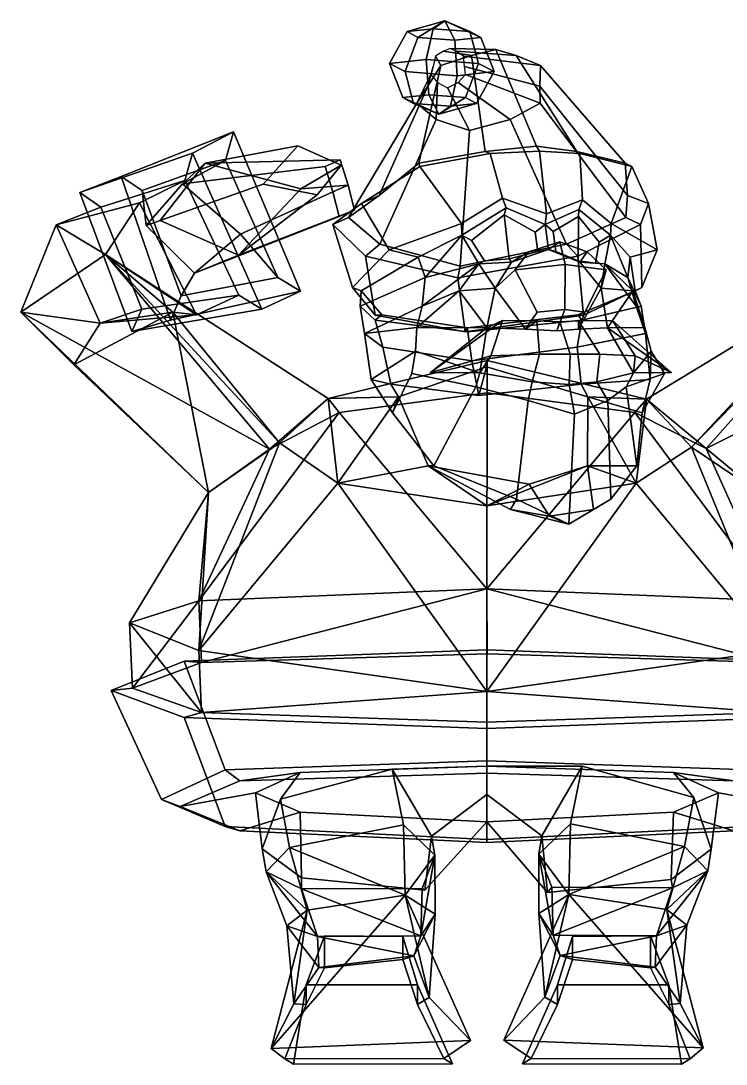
# Model space of a CAD drawing. Extents: x -199 to 273, y -153 to 288.
# Drawn here: x -199.2 to 99, y -153 to 288.1 of the extents above; entities that cross this region are included whole.
import ezdxf

# ---------------------------------------------------------------- set-up
doc = ezdxf.new("R2010")
doc.units = 0

msp = doc.modelspace()

# ---------------------------------------------------------------- linework, layer by layer
for p in [(-25.963408, 139.418396, 118.034439), (75.752831, 139.418396, 84.939636)]:
    msp.add_point(p)
for points in [[(-31.320747, 281.114197, -24.480064), (-19.945902, 288.11853, -34.755634), (-35.951122, 283.562225, -38.711441)], [(-19.945902, 288.11853, -34.755634), (-24.957119, 284.786255, -50.157524), (-35.951122, 283.562225, -38.711441)], [(-15.696351, 279.890198, -21.69471), (-19.945902, 288.11853, -34.755634), (-31.320747, 281.114197, -24.480064)], [(-19.945902, 288.11853, -34.755634), (-9.332672, 283.562225, -47.372124), (-24.957119, 284.786255, -50.157524)], [(-4.702298, 281.114197, -33.140743), (-9.332672, 283.562225, -47.372124), (-19.945902, 288.11853, -34.755634)], [(-15.696351, 279.890198, -21.69471), (-4.702298, 281.114197, -33.140743), (-19.945902, 288.11853, -34.755634)], [(-35.951122, 283.562225, -38.711441), (-24.957119, 284.786255, -50.157524), (-27.794477, 271.845337, -58.878101), (-43.342388, 270.114319, -42.69096)], [(-36.794025, 266.652283, -22.564676), (-31.320747, 281.114197, -24.480064), (-35.951122, 283.562225, -38.711441), (-43.342388, 270.114319, -42.69096)], [(-9.332672, 283.562225, -47.372124), (-5.698225, 270.114319, -54.939011), (-27.794477, 271.845337, -58.878101), (-24.957119, 284.786255, -50.157524)], [(0.850138, 266.652283, -34.812725), (-5.698225, 270.114319, -54.939011), (-9.332672, 283.562225, -47.372124), (-4.702298, 281.114197, -33.140743)], [(-14.69778, 264.921265, -18.625616), (-15.696351, 279.890198, -21.69471), (-31.320747, 281.114197, -24.480064), (-36.794025, 266.652283, -22.564676)], [(-14.69778, 264.921265, -18.625616), (0.850138, 266.652283, -34.812725), (-4.702298, 281.114197, -33.140743), (-15.696351, 279.890198, -21.69471)], [(-30.998922, 227.891998, 79.452774), (-2.859135, 232.87384, 83.304245), (-8.62816, 273.516052, 31.888651), (-21.68276, 269.251221, 31.422081)], [(-20.490242, 275.251221, -27.435873), (-23.898172, 273.167999, -26.806261), (-21.68276, 269.251221, 31.422081), (-8.62816, 273.516052, 31.888651)], [(-17.771894, 276.46698, -28.040659), (-20.490242, 275.251221, -27.435873), (-8.62816, 273.516052, 31.888651), (1.595791, 276.005035, 31.313269)], [(-17.771894, 276.46698, -28.040659), (1.595791, 276.005035, 31.313269), (10.200884, 273.516052, 25.76236), (-15.21811, 275.251221, -29.151234)], [(-15.21811, 275.251221, -29.151234), (10.200884, 273.516052, 25.76236), (20.481562, 269.251221, 17.703333), (-12.092162, 273.167999, -30.647509)], [(18.750036, 235.169708, 83.943459), (1.595791, 276.005035, 31.313269), (-8.62816, 273.516052, 31.888651), (-2.859135, 232.87384, 83.304245)], [(18.750036, 235.169708, 83.943459), (35.845871, 232.87384, 70.711029), (10.200884, 273.516052, 25.76236), (1.595791, 276.005035, 31.313269)], [(56.331802, 227.891968, 51.038498), (20.481562, 269.251221, 17.703333), (10.200884, 273.516052, 25.76236), (35.845871, 232.87384, 70.711029)], [(-47.760929, 214.264526, 57.985783), (-30.998922, 227.891998, 79.452774), (-21.68276, 269.251221, 31.422081), (-27.159079, 260.467041, 23.49448)], [(-37.789902, 255.652405, -44.362896), (-43.342388, 270.114319, -42.69096), (-27.794477, 271.845337, -58.878101), (-26.795897, 256.876404, -55.808979)], [(-36.794025, 266.652283, -22.564676), (-43.342388, 270.114319, -42.69096), (-37.789902, 255.652405, -44.362896), (-33.159527, 253.204346, -30.131517)], [(-11.171453, 255.652405, -53.023575), (-26.795897, 256.876404, -55.808979), (-27.794477, 271.845337, -58.878101), (-5.698225, 270.114319, -54.939011)], [(-23.898172, 273.167999, -26.806261), (-24.922058, 268.877228, -27.460102), (-27.159079, 260.467041, 23.49448), (-21.68276, 269.251221, 31.422081)], [(-12.092162, 273.167999, -30.647509), (20.481562, 269.251221, 17.703333), (20.244524, 260.467041, 8.071057), (-11.64905, 268.877228, -31.77866)], [(0.850138, 266.652283, -34.812725), (-6.541078, 253.204346, -38.792198), (-11.171453, 255.652405, -53.023575), (-5.698225, 270.114319, -54.939011)], [(57.252697, 214.264526, 23.818129), (20.244524, 260.467041, 8.071057), (20.481562, 269.251221, 17.703333), (56.331802, 227.891968, 51.038498)], [(-14.69778, 264.921265, -18.625616), (-36.794025, 266.652283, -22.564676), (-33.159527, 253.204346, -30.131517), (-17.53513, 251.980347, -27.346163)], [(-24.922058, 268.877228, -27.460102), (-25.827837, 265.416138, -27.961535), (-31.861748, 253.381348, 17.192545), (-27.159079, 260.467041, 23.49448)], [(-25.827837, 265.416138, -27.961535), (-23.121941, 262.032806, -29.620153), (-23.632622, 246.454895, 6.859118), (-31.861748, 253.381348, 17.192545)], [(-14.69778, 264.921265, -18.625616), (-17.53513, 251.980347, -27.346163), (-6.541078, 253.204346, -38.792198), (0.850138, 266.652283, -34.812725)], [(-11.211747, 265.416138, -32.717079), (20.338568, 253.381348, 0.208445), (7.604393, 246.454895, -3.304279), (-14.375578, 262.032806, -32.465904)], [(-11.64905, 268.877228, -31.77866), (20.244524, 260.467041, 8.071057), (20.338568, 253.381348, 0.208445), (-11.211747, 265.416138, -32.717079)], [(-60.695896, 205.01297, 39.071678), (-47.760929, 214.264526, 57.985783), (-27.159079, 260.467041, 23.49448), (-31.861748, 253.381348, 17.192545)], [(-23.121941, 262.032806, -29.620153), (-18.903021, 259.75351, -31.517149), (-9.531622, 241.788605, -2.88661), (-23.632622, 246.454895, 6.859118)], [(-14.375578, 262.032806, -32.465904), (7.604393, 246.454895, -3.304279), (-9.531622, 241.788605, -2.88661), (-18.903021, 259.75351, -31.517149)], [(56.581467, 205.01297, 0.913846), (20.338568, 253.381348, 0.208445), (20.244524, 260.467041, 8.071057), (57.252697, 214.264526, 23.818129)], [(-22.546337, 248.648041, -42.747993), (-37.789902, 255.652405, -44.362896), (-26.795897, 256.876404, -55.808979)], [(-22.546337, 248.648041, -42.747993), (-26.795897, 256.876404, -55.808979), (-11.171453, 255.652405, -53.023575)], [(-47.446213, 193.758972, 14.684131), (-60.695896, 205.01297, 39.071678), (-31.861748, 253.381348, 17.192545), (-23.632622, 246.454895, 6.859118)], [(-33.159527, 253.204346, -30.131517), (-37.789902, 255.652405, -44.362896), (-22.546337, 248.648041, -42.747993)], [(-17.53513, 251.980347, -27.346163), (-33.159527, 253.204346, -30.131517), (-22.546337, 248.648041, -42.747993)], [(-6.541078, 253.204346, -38.792198), (-22.546337, 248.648041, -42.747993), (-11.171453, 255.652405, -53.023575)], [(-17.53513, 251.980347, -27.346163), (-22.546337, 248.648041, -42.747993), (-6.541078, 253.204346, -38.792198)], [(31.518009, 193.758972, -11.007984), (7.604393, 246.454895, -3.304279), (20.338568, 253.381348, 0.208445), (56.581467, 205.01297, 0.913846)], [(-13.442734, 184.400635, -15.000404), (-47.446213, 193.758972, 14.684131), (-23.632622, 246.454895, 6.859118), (-9.531622, 241.788605, -2.88661)], [(-13.442734, 184.400635, -15.000404), (-9.531622, 241.788605, -2.88661), (7.604393, 246.454895, -3.304279), (31.518009, 193.758972, -11.007984)], [(-156.832352, 222.367035, 141.73111), (-109.33242, 241.126312, 106.288246), (-126.724213, 232.151001, 80.472885), (-174.358047, 215.519501, 114.473511)], [(-156.832352, 222.367035, 141.73111), (-147.961304, 216.38205, 137.828156), (-112.685654, 229.049591, 111.59864), (-109.33242, 241.126312, 106.288246)], [(-97.337936, 166.227997, 79.872833), (-126.724213, 232.151001, 80.472885), (-109.33242, 241.126312, 106.288246), (-81.050407, 173.86792, 107.686668)], [(-81.050407, 173.86792, 107.686668), (-109.33242, 241.126312, 106.288246), (-112.685654, 229.049591, 111.59864), (-90.550743, 179.64032, 112.036911)], [(-96.751877, 219.034973, 208.991348), (-82.178177, 235.229706, 208.046371), (-121.26741, 227.912659, 151.572632), (-140.392456, 203.693359, 170.733063)], [(-63.787167, 227.092529, 200.440552), (-80.887787, 217.080902, 149.368973), (-121.26741, 227.912659, 151.572632), (-82.178177, 235.229706, 208.046371)], [(-73.895844, 214.5177, 211.111679), (-63.787167, 227.092529, 200.440552), (-82.178177, 235.229706, 208.046371), (-96.751877, 219.034973, 208.991348)], [(20.109034, 232.993958, 88.120308), (18.750036, 235.169708, 83.943459), (-2.859135, 232.87384, 83.304245), (-0.799409, 232.063049, 88.342857)], [(20.109034, 232.993958, 88.120308), (37.145386, 232.063049, 75.996986), (35.845871, 232.87384, 70.711029), (18.750036, 235.169708, 83.943459)], [(-174.358047, 215.519501, 114.473511), (-126.724213, 232.151001, 80.472885), (-129.86084, 220.583588, 85.512657), (-165.367188, 209.4104, 110.529442)], [(-97.337936, 166.227997, 79.872833), (-107.018623, 172.068359, 84.316811), (-129.86084, 220.583588, 85.512657), (-126.724213, 232.151001, 80.472885)], [(-0.799409, 232.063049, 88.342857), (-2.859135, 232.87384, 83.304245), (-30.998922, 227.891998, 79.452774), (-30.592291, 226.606476, 84.832123)], [(4.424815, 213.192566, 96.565323), (-0.799409, 232.063049, 88.342857), (-30.592291, 226.606476, 84.832123), (-12.971241, 202.47403, 92.761864)], [(23.026712, 206.49411, 97.087746), (20.109034, 232.993958, 88.120308), (-0.799409, 232.063049, 88.342857), (4.424815, 213.192566, 96.565323)], [(23.026712, 206.49411, 97.087746), (38.237701, 212.455444, 85.846298), (37.145386, 232.063049, 75.996986), (20.109034, 232.993958, 88.120308)], [(37.145386, 232.063049, 75.996986), (59.168423, 226.606445, 55.627216), (56.331802, 227.891968, 51.038498), (35.845871, 232.87384, 70.711029)], [(38.237701, 212.455444, 85.846298), (50.439991, 202.47403, 72.130135), (59.168423, 226.606445, 55.627216), (37.145386, 232.063049, 75.996986)], [(-146.263474, 201.529358, 132.596161), (-130.882889, 219.166199, 117.384453), (-112.685654, 229.049591, 111.59864), (-147.961304, 216.38205, 137.828156)], [(-140.392456, 203.693359, 170.733063), (-121.26741, 227.912659, 151.572632), (-130.882889, 219.166199, 117.384453), (-146.263474, 201.529358, 132.596161)], [(-64.161552, 229.312134, 135.840836), (-70.624504, 226.604767, 124.961372), (-130.882889, 219.166199, 117.384453), (-121.26741, 227.912659, 151.572632)], [(-106.30883, 197.936951, 109.453758), (-90.550743, 179.64032, 112.036911), (-112.685654, 229.049591, 111.59864), (-130.882889, 219.166199, 117.384453)], [(-67.355263, 215.856628, 126.682571), (-106.30883, 197.936951, 109.453758), (-130.882889, 219.166199, 117.384453), (-70.624504, 226.604767, 124.961372)], [(-60.779289, 218.58551, 137.51123), (-64.161552, 229.312134, 135.840836), (-121.26741, 227.912659, 151.572632), (-80.887787, 217.080902, 149.368973)], [(-73.895844, 214.5177, 211.111679), (-107.200272, 189.110352, 156.302429), (-80.887787, 217.080902, 149.368973), (-63.787167, 227.092529, 200.440552)], [(-60.779289, 218.58551, 137.51123), (-67.355263, 215.856628, 126.682571), (-70.624504, 226.604767, 124.961372), (-64.161552, 229.312134, 135.840836)], [(-30.592291, 226.606476, 84.832123), (-30.998922, 227.891998, 79.452774), (-47.760929, 214.264526, 57.985783), (-55.13361, 210.829346, 62.910789)], [(-12.971241, 202.47403, 92.761864), (-30.592291, 226.606476, 84.832123), (-55.13361, 210.829346, 62.910789), (-43.556625, 191.339111, 85.039993)], [(50.439991, 202.47403, 72.130135), (69.77298, 191.339111, 48.166618), (66.111877, 210.829346, 23.461872), (59.168423, 226.606445, 55.627216)], [(59.168423, 226.606445, 55.627216), (66.111877, 210.829346, 23.461872), (57.252697, 214.264526, 23.818129), (56.331802, 227.891968, 51.038498)], [(-165.367188, 209.4104, 110.529442), (-129.86084, 220.583588, 85.512657), (-149.051025, 211.124329, 56.366371), (-184.349777, 201.80719, 80.757942)], [(-152.253784, 156.782837, 116.469276), (-135.923782, 161.588318, 146.098541), (-156.832352, 222.367035, 141.73111), (-174.358047, 215.519501, 114.473511)], [(-135.923782, 161.588318, 146.098541), (-131.420151, 171.835754, 140.563721), (-147.961304, 216.38205, 137.828156), (-156.832352, 222.367035, 141.73111)], [(-149.051025, 211.124329, 56.366371), (-129.86084, 220.583588, 85.512657), (-107.018623, 172.068359, 84.316811), (-124.978241, 163.810455, 54.085747)], [(-125.878021, 181.366272, 127.024582), (-146.263474, 201.529358, 132.596161), (-147.961304, 216.38205, 137.828156), (-131.420151, 171.835754, 140.563721)], [(-73.895844, 214.5177, 211.111679), (-96.751877, 219.034973, 208.991348), (-140.392456, 203.693359, 170.733063), (-107.200272, 189.110352, 156.302429)], [(-58.121632, 208.130554, 139.577957), (-60.779289, 218.58551, 137.51123), (-80.887787, 217.080902, 149.368973), (-107.200272, 189.110352, 156.302429)], [(-58.121632, 208.130554, 139.577957), (-64.613922, 205.413269, 128.67128), (-67.355263, 215.856628, 126.682571), (-60.779289, 218.58551, 137.51123)], [(-152.253784, 156.782837, 116.469276), (-174.358047, 215.519501, 114.473511), (-165.367188, 209.4104, 110.529442), (-148.072754, 166.262878, 111.339851)], [(-64.613922, 205.413269, 128.67128), (-125.878021, 181.366272, 127.024582), (-106.30883, 197.936951, 109.453758), (-67.355263, 215.856628, 126.682571)], [(-55.13361, 210.829346, 62.910789), (-47.760929, 214.264526, 57.985783), (-60.695896, 205.01297, 39.071678), (-67.332924, 202.045624, 40.459824)], [(4.424815, 213.192566, 96.565323), (-12.971241, 202.47403, 92.761864), (-12.764724, 197.465332, 92.423622), (5.973932, 209.040161, 96.112175)], [(23.026712, 206.49411, 97.087746), (4.424815, 213.192566, 96.565323), (5.973932, 209.040161, 96.112175), (22.498066, 201.997314, 95.462959)], [(23.026712, 206.49411, 97.087746), (22.498066, 201.997314, 95.462959), (36.711391, 208.295227, 86.369553), (38.237701, 212.455444, 85.846298)], [(38.237701, 212.455444, 85.846298), (36.711391, 208.295227, 86.369553), (50.073975, 197.465332, 71.978172), (50.439991, 202.47403, 72.130135)], [(66.111877, 210.829346, 23.461872), (62.764626, 202.045593, -1.869237), (56.581467, 205.01297, 0.913846), (57.252697, 214.264526, 23.818129)], [(-184.349777, 201.80719, 80.757942), (-149.051025, 211.124329, 56.366371), (-163.431305, 189.297363, 9.619323)], [(-165.754318, 160.345703, 80.310242), (-148.072754, 166.262878, 111.339851), (-165.367188, 209.4104, 110.529442), (-184.349777, 201.80719, 80.757942)], [(-124.978241, 163.810455, 54.085747), (-163.431305, 189.297363, 9.619323), (-149.051025, 211.124329, 56.366371)], [(-58.121632, 208.130554, 139.577957), (-107.200272, 189.110352, 156.302429), (-125.878021, 181.366272, 127.024582), (-64.613922, 205.413269, 128.67128)], [(-43.556625, 191.339111, 85.039993), (-55.13361, 210.829346, 62.910789), (-67.332924, 202.045624, 40.459824), (-58.997234, 175.321198, 52.785614)], [(5.158547, 206.059479, 94.466522), (5.973932, 209.040161, 96.112175), (-12.764724, 197.465332, 92.423622), (-8.720518, 195.23233, 91.488487)], [(5.158547, 206.059479, 94.466522), (18.300829, 198.826508, 94.479553), (22.498066, 201.997314, 95.462959), (5.973932, 209.040161, 96.112175)], [(36.571854, 205.35321, 84.255844), (36.711391, 208.295227, 86.369553), (22.498066, 201.997314, 95.462959), (25.799875, 198.99353, 92.188065)], [(36.571854, 205.35321, 84.255844), (45.251499, 194.555786, 71.312683), (50.073975, 197.465332, 71.978172), (36.711391, 208.295227, 86.369553)], [(69.77298, 191.339111, 48.166618), (63.277782, 175.321167, 13.001725), (62.764626, 202.045593, -1.869237), (66.111877, 210.829346, 23.461872)], [(-107.200272, 189.110352, 156.302429), (-140.392456, 203.693359, 170.733063), (-146.263474, 201.529358, 132.596161), (-125.878021, 181.366272, 127.024582)], [(-67.332924, 202.045624, 40.459824), (-60.695896, 205.01297, 39.071678), (-47.446213, 193.758972, 14.684131), (-53.567886, 188.658569, 14.246729)], [(7.275013, 187.452759, 97.981972), (5.158547, 206.059479, 94.466522), (-8.720518, 195.23233, 91.488487), (-3.242964, 186.716309, 95.868622)], [(18.300829, 198.826508, 94.479553), (5.158547, 206.059479, 94.466522), (7.275013, 187.452759, 97.981972), (19.394369, 190.658264, 97.84053)], [(25.799875, 198.99353, 92.188065), (26.989008, 190.529236, 95.842842), (36.383125, 186.688171, 88.053551), (36.571854, 205.35321, 84.255844)], [(62.764626, 202.045593, -1.869237), (36.210278, 188.658569, -14.963853), (31.518009, 193.758972, -11.007984), (56.581467, 205.01297, 0.913846)], [(36.383125, 186.688171, 88.053551), (43.738686, 185.633057, 78.875565), (45.251499, 194.555786, 71.312683), (36.571854, 205.35321, 84.255844)], [(-184.349777, 201.80719, 80.757942), (-163.431305, 189.297363, 9.619323), (-199.239136, 164.976105, 7.970824)], [(-165.754318, 160.345703, 80.310242), (-184.349777, 201.80719, 80.757942), (-199.239136, 164.976105, 7.970824)], [(-58.997234, 175.321198, 52.785614), (-67.332924, 202.045624, 40.459824), (-53.567886, 188.658569, 14.246729), (-49.421162, 163.718536, 24.015547)], [(-31.191227, 188.137512, 82.606567), (-12.764724, 197.465332, 92.423622), (-12.971241, 202.47403, 92.761864), (-43.556625, 191.339111, 85.039993)], [(19.394369, 190.658264, 97.84053), (23.894039, 191.436829, 99.753456), (22.498066, 201.997314, 95.462959), (18.300829, 198.826508, 94.479553)], [(26.989008, 190.529236, 95.842842), (25.799875, 198.99353, 92.188065), (22.498066, 201.997314, 95.462959), (23.894039, 191.436829, 99.753456)], [(63.277782, 175.321167, 13.001725), (38.605782, 163.718506, -4.625251), (36.210278, 188.658569, -14.963853), (62.764626, 202.045593, -1.869237)], [(58.34309, 188.137482, 53.475327), (69.77298, 191.339111, 48.166618), (50.439991, 202.47403, 72.130135), (50.073975, 197.465332, 71.978172)], [(-125.878021, 181.366272, 127.024582), (-131.420151, 171.835754, 140.563721), (-90.550743, 179.64032, 112.036911), (-106.30883, 197.936951, 109.453758)], [(-28.290569, 179.592773, 84.964264), (-12.764724, 197.465332, 92.423622), (-31.191227, 188.137512, 82.606567)], [(-5.545438, 185.32843, 98.223763), (-12.764724, 197.465332, 92.423622), (-28.290569, 179.592773, 84.964264)], [(-3.242964, 186.716309, 95.868622), (-8.720518, 195.23233, 91.488487), (-12.764724, 197.465332, 92.423622), (-5.545438, 185.32843, 98.223763)], [(28.634365, 194.679077, 113.463898), (23.894039, 191.436829, 99.753456), (8.173409, 186.120056, 100.63385), (15.539641, 190.39679, 115.175934)], [(30.971468, 185.046631, 120.646942), (28.634365, 194.679077, 113.463898), (15.539641, 190.39679, 115.175934), (9.768861, 182.851013, 120.961258)], [(28.634365, 194.679077, 113.463898), (40.22945, 190.39679, 107.142761), (37.122913, 186.120056, 91.214722), (23.894039, 191.436829, 99.753456)], [(30.971468, 185.046631, 120.646942), (48.299671, 182.851013, 108.424721), (40.22945, 190.39679, 107.142761), (28.634365, 194.679077, 113.463898)], [(43.738686, 185.633057, 78.875565), (47.649868, 185.32843, 80.915924), (50.073975, 197.465332, 71.978172), (45.251499, 194.555786, 71.312683)], [(47.649868, 185.32843, 80.915924), (57.385124, 179.592773, 57.088478), (50.073975, 197.465332, 71.978172)], [(57.385124, 179.592773, 57.088478), (58.34309, 188.137482, 53.475327), (50.073975, 197.465332, 71.978172)], [(-43.556625, 191.339111, 85.039993), (-58.997234, 175.321198, 52.785614), (-55.271378, 173.933105, 53.249348), (-31.191227, 188.137512, 82.606567)], [(-53.567886, 188.658569, 14.246729), (-47.446213, 193.758972, 14.684131), (-13.442734, 184.400635, -15.000404), (-14.433419, 179.515503, -18.045258)], [(36.210278, 188.658569, -14.963853), (-14.433419, 179.515503, -18.045258), (-13.442734, 184.400635, -15.000404), (31.518009, 193.758972, -11.007984)], [(9.768861, 182.851013, 120.961258), (15.539641, 190.39679, 115.175934), (8.173409, 186.120056, 100.63385), (1.267743, 175.069061, 106.525848)], [(7.275013, 187.452759, 97.981972), (8.173409, 186.120056, 100.63385), (23.894039, 191.436829, 99.753456), (19.394369, 190.658264, 97.84053)], [(36.383125, 186.688171, 88.053551), (26.989008, 190.529236, 95.842842), (23.894039, 191.436829, 99.753456), (37.122913, 186.120056, 91.214722)], [(48.299671, 182.851013, 108.424721), (46.173515, 175.069061, 91.915131), (37.122913, 186.120056, 91.214722), (40.22945, 190.39679, 107.142761)], [(69.77298, 191.339111, 48.166618), (58.34309, 188.137482, 53.475327), (60.538143, 173.933075, 15.5691), (63.277782, 175.321167, 13.001725)], [(-94.120323, 106.974518, -34.266731), (-199.239136, 164.976105, 7.970824), (-163.431305, 189.297363, 9.619323)], [(-89.87104, 109.675415, 43.392479), (-69.263672, 128.384094, -7.524979), (-163.431305, 189.297363, 9.619323)], [(-89.87104, 109.675415, 43.392479), (-163.431305, 189.297363, 9.619323), (-134.976593, 164.890808, 46.469345)], [(-94.120323, 106.974518, -34.266731), (-163.431305, 189.297363, 9.619323), (-69.263672, 128.384094, -7.524979)], [(-124.978241, 163.810455, 54.085747), (-134.976593, 164.890808, 46.469345), (-163.431305, 189.297363, 9.619323)], [(-31.191227, 188.137512, 82.606567), (-55.271378, 173.933105, 53.249348), (-55.719292, 167.458862, 56.873341), (-28.290569, 179.592773, 84.964264)], [(-49.421162, 163.718536, 24.015547), (-53.567886, 188.658569, 14.246729), (-14.433419, 179.515503, -18.045258), (-11.296726, 156.576477, -8.40469)], [(-29.520704, 167.428284, 89.299911), (-5.545438, 185.32843, 98.223763), (-28.290569, 179.592773, 84.964264)], [(-13.947051, 173.973206, 108.399422), (-5.545438, 185.32843, 98.223763), (-29.520704, 167.428284, 89.299911)], [(38.605782, 163.718506, -4.625251), (-11.296726, 156.576477, -8.40469), (-14.433419, 179.515503, -18.045258), (36.210278, 188.658569, -14.963853)], [(-13.947051, 173.973206, 108.399422), (1.267743, 175.069061, 106.525848), (-5.545438, 185.32843, 98.223763)], [(7.275013, 187.452759, 97.981972), (-3.242964, 186.716309, 95.868622), (-5.545438, 185.32843, 98.223763), (8.173409, 186.120056, 100.63385)], [(1.267743, 175.069061, 106.525848), (8.173409, 186.120056, 100.63385), (-5.545438, 185.32843, 98.223763)], [(36.383125, 186.688171, 88.053551), (37.122913, 186.120056, 91.214722), (47.649868, 185.32843, 80.915924), (43.738686, 185.633057, 78.875565)], [(46.173515, 175.069061, 91.915131), (47.649868, 185.32843, 80.915924), (37.122913, 186.120056, 91.214722)], [(59.577827, 173.973206, 84.477074), (47.649868, 185.32843, 80.915924), (46.173515, 175.069061, 91.915131)], [(59.577827, 173.973206, 84.477074), (60.930996, 167.428284, 59.870182), (47.649868, 185.32843, 80.915924)], [(60.930996, 167.428284, 59.870182), (57.385124, 179.592773, 57.088478), (47.649868, 185.32843, 80.915924)], [(58.34309, 188.137482, 53.475327), (57.385124, 179.592773, 57.088478), (63.03278, 167.458832, 18.235689), (60.538143, 173.933075, 15.5691)], [(84.319771, 107.925964, 43.377975), (160.833786, 186.19696, 18.206865), (65.315598, 128.096497, -7.980006)], [(90.584198, 107.318604, -35.080936), (65.315598, 128.096497, -7.980006), (160.833786, 186.19696, 18.206865)], [(84.319771, 107.925964, 43.377975), (135.605026, 162.980286, 57.748024), (160.833786, 186.19696, 18.206865)], [(90.584198, 107.318604, -35.080936), (160.833786, 186.19696, 18.206865), (192.738113, 158.224976, 10.307964)], [(19.151443, 164.913483, 118.471992), (9.768861, 182.851013, 120.961258), (1.267743, 175.069061, 106.525848), (14.139259, 157.797485, 107.886833)], [(30.832495, 166.075378, 120.21981), (30.971468, 185.046631, 120.646942), (9.768861, 182.851013, 120.961258), (19.151443, 164.913483, 118.471992)], [(30.832495, 166.075378, 120.21981), (39.248665, 164.913483, 111.933083), (48.299671, 182.851013, 108.424721), (30.971468, 185.046631, 120.646942)], [(39.248665, 164.913483, 111.933083), (36.567173, 157.797485, 100.5896), (46.173515, 175.069061, 91.915131), (48.299671, 182.851013, 108.424721)], [(-135.923782, 161.588318, 146.098541), (-81.050407, 173.86792, 107.686668), (-90.550743, 179.64032, 112.036911), (-131.420151, 171.835754, 140.563721)], [(-28.290569, 179.592773, 84.964264), (-55.719292, 167.458862, 56.873341), (-53.868076, 155.939209, 62.635426), (-29.520704, 167.428284, 89.299911)], [(57.385124, 179.592773, 57.088478), (60.930996, 167.428284, 59.870182), (64.926605, 155.939209, 23.983912), (63.03278, 167.458832, 18.235689)], [(-124.978241, 163.810455, 54.085747), (-107.018623, 172.068359, 84.316811), (-148.072754, 166.262878, 111.339851), (-165.754318, 160.345703, 80.310242)], [(-152.253784, 156.782837, 116.469276), (-97.337936, 166.227997, 79.872833), (-81.050407, 173.86792, 107.686668), (-135.923782, 161.588318, 146.098541)], [(-152.253784, 156.782837, 116.469276), (-148.072754, 166.262878, 111.339851), (-107.018623, 172.068359, 84.316811), (-97.337936, 166.227997, 79.872833)], [(-58.997234, 175.321198, 52.785614), (-49.421162, 163.718536, 24.015547), (-46.646965, 163.771667, 23.94569), (-55.271378, 173.933105, 53.249348)], [(-55.719292, 167.458862, 56.873341), (-55.271378, 173.933105, 53.249348), (-46.646965, 163.771667, 23.94569), (-49.452354, 161.496765, 23.009678)], [(-31.812853, 158.443909, 92.446663), (-13.947051, 173.973206, 108.399422), (-29.520704, 167.428284, 89.299911)], [(-2.195008, 158.365479, 106.304352), (-13.947051, 173.973206, 108.399422), (-31.812853, 158.443909, 92.446663)], [(-2.195008, 158.365479, 106.304352), (1.267743, 175.069061, 106.525848), (-13.947051, 173.973206, 108.399422)], [(14.139259, 157.797485, 107.886833), (1.267743, 175.069061, 106.525848), (-2.195008, 158.365479, 106.304352)], [(63.277782, 175.321167, 13.001725), (60.538143, 173.933075, 15.5691), (36.321617, 163.771667, -3.049299), (38.605782, 163.718506, -4.625251)], [(63.03278, 167.458832, 18.235689), (38.039104, 161.496765, -5.456893), (36.321617, 163.771667, -3.049299), (60.538143, 173.933075, 15.5691)], [(36.567173, 157.797485, 100.5896), (48.842968, 158.365479, 89.698433), (46.173515, 175.069061, 91.915131)], [(48.842968, 158.365479, 89.698433), (59.577827, 173.973206, 84.477074), (46.173515, 175.069061, 91.915131)], [(48.842968, 158.365479, 89.698433), (64.635956, 158.443909, 61.065689), (59.577827, 173.973206, 84.477074)], [(64.635956, 158.443909, 61.065689), (60.930996, 167.428284, 59.870182), (59.577827, 173.973206, 84.477074)], [(-119.876938, 88.627914, 9.21231), (-199.239136, 164.976105, 7.970824), (-94.120323, 106.974518, -34.266731)], [(-176.783234, 142.647705, 39.544746), (-199.239136, 164.976105, 7.970824), (-119.876938, 88.627914, 9.21231)], [(-165.754318, 160.345703, 80.310242), (-199.239136, 164.976105, 7.970824), (-176.783234, 142.647705, 39.544746)], [(-176.783234, 142.647705, 39.544746), (-119.876938, 88.627914, 9.21231), (-134.976593, 164.890808, 46.469345)], [(-165.754318, 160.345703, 80.310242), (-176.783234, 142.647705, 39.544746), (-134.976593, 164.890808, 46.469345)], [(-165.754318, 160.345703, 80.310242), (-134.976593, 164.890808, 46.469345), (-124.978241, 163.810455, 54.085747)], [(-119.876938, 88.627914, 9.21231), (-89.87104, 109.675415, 43.392479), (-134.976593, 164.890808, 46.469345)], [(-53.868076, 155.939209, 62.635426), (-55.719292, 167.458862, 56.873341), (-49.452354, 161.496765, 23.009678), (-46.142712, 150.210297, 24.058168)], [(-29.520704, 167.428284, 89.299911), (-53.868076, 155.939209, 62.635426), (-31.812853, 158.443909, 92.446663)], [(-49.452354, 161.496765, 23.009678), (-46.646965, 163.771667, 23.94569), (-10.35957, 158.324707, -5.524357), (-10.267829, 156.687897, -5.242394)], [(-49.421162, 163.718536, 24.015547), (-11.296726, 156.576477, -8.40469), (-10.35957, 158.324707, -5.524357), (-46.646965, 163.771667, 23.94569)], [(38.605782, 163.718506, -4.625251), (36.321617, 163.771667, -3.049299), (-10.35957, 158.324707, -5.524357), (-11.296726, 156.576477, -8.40469)], [(38.039104, 161.496765, -5.456893), (-10.267829, 156.687897, -5.242394), (-10.35957, 158.324707, -5.524357), (36.321617, 163.771667, -3.049299)], [(30.832495, 166.075378, 120.21981), (19.151443, 164.913483, 118.471992), (14.139259, 157.797485, 107.886833), (27.402752, 157.080139, 110.537422)], [(30.832495, 166.075378, 120.21981), (27.402752, 157.080139, 110.537422), (36.567173, 157.797485, 100.5896), (39.248665, 164.913483, 111.933083)], [(64.926605, 155.939209, 23.983912), (35.980083, 150.210297, -2.661632), (38.039104, 161.496765, -5.456893), (63.03278, 167.458832, 18.235689)], [(60.930996, 167.428284, 59.870182), (64.635956, 158.443909, 61.065689), (64.926605, 155.939209, 23.983912)], [(-46.142712, 150.210297, 24.058168), (-49.452354, 161.496765, 23.009678), (-10.267829, 156.687897, -5.242394), (-8.550637, 144.310913, 0.035345)], [(-0.529434, 146.43515, 128.41246), (4.491219, 161.452881, 118.989136), (-25.963408, 139.418396, 118.034439)], [(4.491219, 161.452881, 118.989136), (-2.195008, 158.365479, 106.304352), (-25.963408, 139.418396, 118.034439)], [(35.980083, 150.210297, -2.661632), (-8.550637, 144.310913, 0.035345), (-10.267829, 156.687897, -5.242394), (38.039104, 161.496765, -5.456893)], [(4.491219, 161.452881, 118.989136), (18.924519, 161.247101, 114.49556), (14.139259, 157.797485, 107.886833), (-2.195008, 158.365479, 106.304352)], [(18.924519, 161.247101, 114.49556), (4.491219, 161.452881, 118.989136), (-0.529434, 146.43515, 128.41246), (20.110443, 147.133118, 131.306686)], [(28.718359, 160.803223, 114.580925), (27.402752, 157.080139, 110.537422), (14.139259, 157.797485, 107.886833), (18.924519, 161.247101, 114.49556)], [(20.110443, 147.133118, 131.306686), (33.041195, 147.159851, 127.867073), (28.718359, 160.803223, 114.580925), (18.924519, 161.247101, 114.49556)], [(28.718359, 160.803223, 114.580925), (36.586887, 161.247101, 108.748863), (36.567173, 157.797485, 100.5896), (27.402752, 157.080139, 110.537422)], [(45.520267, 147.133118, 123.039238), (36.586887, 161.247101, 108.748863), (28.718359, 160.803223, 114.580925), (33.041195, 147.159851, 127.867073)], [(50.901024, 161.452881, 103.889053), (48.842968, 158.365479, 89.698433), (36.567173, 157.797485, 100.5896), (36.586887, 161.247101, 108.748863)], [(36.586887, 161.247101, 108.748863), (45.520267, 147.133118, 123.039238), (60.505463, 146.43512, 108.553902), (50.901024, 161.452881, 103.889053)], [(50.901024, 161.452881, 103.889053), (75.752831, 139.418396, 84.939636), (48.842968, 158.365479, 89.698433)], [(60.505463, 146.43512, 108.553902), (75.752831, 139.418396, 84.939636), (50.901024, 161.452881, 103.889053)], [(114.270264, 87.66507, 8.295441), (135.605026, 162.980286, 57.748024), (84.319771, 107.925964, 43.377975)], [(-32.32476, 148.389709, 96.210815), (-31.812853, 158.443909, 92.446663), (-53.868076, 155.939209, 62.635426), (-51.047886, 136.429535, 69.852783)], [(-51.047886, 136.429535, 69.852783), (-53.868076, 155.939209, 62.635426), (-46.142712, 150.210297, 24.058168), (-42.832695, 134.486511, 31.596449)], [(-32.32476, 148.389709, 96.210815), (-5.137518, 139.234619, 120.887627), (-2.195008, 158.365479, 106.304352), (-31.812853, 158.443909, 92.446663)], [(-25.963408, 139.418396, 118.034439), (-2.195008, 158.365479, 106.304352), (-5.137518, 139.234619, 120.887627)], [(66.893303, 136.429504, 31.478966), (37.739578, 134.486481, 5.381134), (35.980083, 150.210297, -2.661632), (64.926605, 155.939209, 23.983912)], [(67.264816, 148.389709, 63.807953), (64.635956, 158.443909, 61.065689), (48.842968, 158.365479, 89.698433), (59.803421, 139.234619, 99.758179)], [(75.752831, 139.418396, 84.939636), (59.803421, 139.234619, 99.758179), (48.842968, 158.365479, 89.698433)], [(67.264816, 148.389709, 63.807953), (66.893303, 136.429504, 31.478966), (64.926605, 155.939209, 23.983912), (64.635956, 158.443909, 61.065689)], [(114.270264, 87.66507, 8.295441), (90.584198, 107.318604, -35.080936), (192.738113, 158.224976, 10.307964)], [(-42.832695, 134.486511, 31.596449), (-46.142712, 150.210297, 24.058168), (-8.550637, 144.310913, 0.035345), (-5.61295, 129.64563, 9.064279)], [(37.739578, 134.486481, 5.381134), (-5.61295, 129.64563, 9.064279), (-8.550637, 144.310913, 0.035345), (35.980083, 150.210297, -2.661632)], [(-42.087357, 122.355286, 76.356735), (-33.971016, 138.972473, 103.527077), (-32.32476, 148.389709, 96.210815), (-51.047886, 136.429535, 69.852783)], [(-32.32476, 148.389709, 96.210815), (-33.971016, 138.972473, 103.527077), (-6.903439, 133.421417, 113.18924), (-5.137518, 139.234619, 120.887627)], [(-5.137518, 139.234619, 120.887627), (-0.529434, 146.43515, 128.41246), (-25.963408, 139.418396, 118.034439)], [(20.110443, 147.133118, 131.306686), (-0.529434, 146.43515, 128.41246), (-5.137518, 139.234619, 120.887627), (16.984276, 135.417114, 125.027878)], [(33.041195, 147.159851, 127.867073), (20.110443, 147.133118, 131.306686), (16.984276, 135.417114, 125.027878), (32.599018, 134.392883, 126.508049)], [(33.041195, 147.159851, 127.867073), (32.599018, 134.392883, 126.508049), (44.353241, 135.417114, 116.123001), (45.520267, 147.133118, 123.039238)], [(45.520267, 147.133118, 123.039238), (44.353241, 135.417114, 116.123001), (59.803421, 139.234619, 99.758179), (60.505463, 146.43512, 108.553902)], [(67.264816, 148.389709, 63.807953), (59.803421, 139.234619, 99.758179), (56.701248, 133.421417, 92.494568), (72.901039, 138.972473, 68.754761)], [(59.803421, 139.234619, 99.758179), (75.752831, 139.418396, 84.939636), (60.505463, 146.43512, 108.553902)], [(63.475468, 122.355286, 42.010395), (66.893303, 136.429504, 31.478966), (67.264816, 148.389709, 63.807953), (72.901039, 138.972473, 68.754761)], [(-2.06549, 144.445679, -6.414336), (-2.053232, 130.871582, -56.939735), (-64.644432, 122.543671, -49.510532), (-69.263672, 128.384094, -7.524979)], [(-2.06549, 144.445679, -6.414336), (-69.263672, 128.384094, -7.524979), (-39.599972, 129.105225, 34.607464), (-2.273669, 141.85022, 6.304416)], [(-39.599972, 129.105225, 34.607464), (-42.832695, 134.486511, 31.596449), (-5.61295, 129.64563, 9.064279), (-2.273669, 141.85022, 6.304416)], [(40.44059, 129.105225, 25.743031), (-2.273669, 141.85022, 6.304416), (-5.61295, 129.64563, 9.064279), (37.739578, 134.486481, 5.381134)], [(-2.273669, 141.85022, 6.304416), (40.44059, 129.105225, 25.743031), (65.315598, 128.096497, -7.980006), (-2.06549, 144.445679, -6.414336)], [(-2.06549, 144.445679, -6.414336), (65.315598, 128.096497, -7.980006), (60.443241, 122.543671, -49.510529), (-2.053232, 130.871582, -56.939735)], [(-6.903439, 133.421417, 113.18924), (-33.971016, 138.972473, 103.527077), (-42.087357, 122.355286, 76.356735), (-24.661169, 99.959305, 96.416313)], [(15.333411, 127.595612, 130.531921), (16.984276, 135.417114, 125.027878), (-5.137518, 139.234619, 120.887627), (-6.903439, 133.421417, 113.18924)], [(48.926807, 127.595612, 119.601837), (56.701248, 133.421417, 92.494568), (59.803421, 139.234619, 99.758179), (44.353241, 135.417114, 116.123001)], [(56.701248, 133.421417, 92.494568), (61.189377, 99.95929, 68.483635), (63.475468, 122.355286, 42.010395), (72.901039, 138.972473, 68.754761)], [(-42.087357, 122.355286, 76.356735), (-51.047886, 136.429535, 69.852783), (-42.832695, 134.486511, 31.596449), (-39.599972, 129.105225, 34.607464)], [(10.361444, 85.889862, 125.838028), (15.333411, 127.595612, 130.531921), (-6.903439, 133.421417, 113.18924), (-24.661169, 99.959305, 96.416313)], [(34.825718, 121.87735, 133.351776), (32.599018, 134.392883, 126.508049), (16.984276, 135.417114, 125.027878), (15.333411, 127.595612, 130.531921)], [(34.825718, 121.87735, 133.351776), (48.926807, 127.595612, 119.601837), (44.353241, 135.417114, 116.123001), (32.599018, 134.392883, 126.508049)], [(63.475468, 122.355286, 42.010395), (40.44059, 129.105225, 25.743031), (37.739578, 134.486481, 5.381134), (66.893303, 136.429504, 31.478966)], [(50.184814, 85.889862, 112.880936), (61.189377, 99.95929, 68.483635), (56.701248, 133.421417, 92.494568), (48.926807, 127.595612, 119.601837)], [(-94.120323, 106.974518, -34.266731), (-69.263672, 128.384094, -7.524979), (-64.644432, 122.543671, -49.510532)], [(-89.87104, 109.675415, 43.392479), (-65.140495, 92.703674, 54.344772), (-69.263672, 128.384094, -7.524979)], [(-69.263672, 128.384094, -7.524979), (-65.140495, 92.703674, 54.344772), (-39.599972, 129.105225, 34.607464)], [(-65.140495, 92.703674, 54.344772), (-27.028278, 99.972351, 68.605629), (-39.599972, 129.105225, 34.607464)], [(-2.175822, 47.922409, -108.154823), (-64.644432, 122.543671, -49.510532), (-2.053232, 130.871582, -56.939735)], [(-24.661169, 99.959305, 96.416313), (-42.087357, 122.355286, 76.356735), (-39.599972, 129.105225, 34.607464), (-27.028278, 99.972351, 68.605629)], [(-2.175822, 47.922409, -108.154823), (-2.053232, 130.871582, -56.939735), (60.443241, 122.543671, -49.510529)], [(61.189377, 99.95929, 68.483635), (40.349777, 99.972351, 58.507591), (40.44059, 129.105225, 25.743031), (63.475468, 122.355286, 42.010395)], [(60.90707, 92.703674, 54.344772), (40.44059, 129.105225, 25.743031), (40.349777, 99.972351, 58.507591)], [(65.315598, 128.096497, -7.980006), (40.44059, 129.105225, 25.743031), (60.90707, 92.703674, 54.344772)], [(90.584198, 107.318604, -35.080936), (60.443241, 122.543671, -49.510529), (65.315598, 128.096497, -7.980006)], [(84.319771, 107.925964, 43.377975), (65.315598, 128.096497, -7.980006), (60.90707, 92.703674, 54.344772)], [(32.405514, 75.330475, 125.91333), (34.825718, 121.87735, 133.351776), (15.333411, 127.595612, 130.531921), (10.361444, 85.889862, 125.838028)], [(32.405514, 75.330475, 125.91333), (50.184814, 85.889862, 112.880936), (48.926807, 127.595612, 119.601837), (34.825718, 121.87735, 133.351776)], [(-123.971825, 42.931396, -70.952469), (-64.644432, 122.543671, -49.510532), (-2.175822, 47.922409, -108.154823)], [(-123.971825, 42.931396, -70.952469), (-94.120323, 106.974518, -34.266731), (-64.644432, 122.543671, -49.510532)], [(119.620186, 42.931412, -70.952461), (-2.175822, 47.922409, -108.154823), (60.443241, 122.543671, -49.510529)], [(119.620186, 42.931412, -70.952461), (60.443241, 122.543671, -49.510529), (90.584198, 107.318604, -35.080936)], [(-123.971825, 21.824982, 95.828979), (-89.87104, 109.675415, 43.392479), (-119.876938, 88.627914, 9.21231)], [(-123.971825, 21.824982, 95.828979), (-65.140495, 92.703674, 54.344772), (-89.87104, 109.675415, 43.392479)], [(-123.971825, 42.931396, -70.952469), (-119.876938, 88.627914, 9.21231), (-94.120323, 106.974518, -34.266731)], [(119.620186, 21.824982, 95.828987), (84.319771, 107.925964, 43.377975), (60.90707, 92.703674, 54.344772)], [(119.620186, 21.824982, 95.828987), (114.270264, 87.66507, 8.295441), (84.319771, 107.925964, 43.377975)], [(119.620186, 42.931412, -70.952461), (90.584198, 107.318604, -35.080936), (114.270264, 87.66507, 8.295441)], [(-2.175817, 83.07901, 61.970612), (-27.028278, 99.972351, 68.605629), (-65.140495, 92.703674, 54.344772)], [(10.361444, 85.889862, 125.838028), (-24.661169, 99.959305, 96.416313), (-27.028278, 99.972351, 68.605629), (7.844311, 81.529327, 110.061104)], [(7.844311, 81.529327, 110.061104), (-27.028278, 99.972351, 68.605629), (15.655642, 92.245819, 74.432915), (24.238911, 78.667084, 100.813431)], [(15.655642, 92.245819, 74.432915), (-27.028278, 99.972351, 68.605629), (-2.175817, 83.07901, 61.970612)], [(15.655642, 92.245819, 74.432915), (-2.175817, 83.07901, 61.970612), (40.349777, 99.972351, 58.507591)], [(-2.175817, 83.07901, 61.970612), (60.90707, 92.703674, 54.344772), (40.349777, 99.972351, 58.507591)], [(42.936325, 81.529327, 98.643425), (24.238911, 78.667084, 100.813431), (15.655642, 92.245819, 74.432915), (40.349777, 99.972351, 58.507591)], [(50.184814, 85.889862, 112.880936), (42.936325, 81.529327, 98.643425), (40.349777, 99.972351, 58.507591), (61.189377, 99.95929, 68.483635)], [(-2.175819, 4.557114, 130.987823), (-65.140495, 92.703674, 54.344772), (-123.971825, 21.824982, 95.828979)], [(-2.175819, 4.557114, 130.987823), (-2.175817, 83.07901, 61.970612), (-65.140495, 92.703674, 54.344772)], [(-2.175819, 4.557114, 130.987823), (60.90707, 92.703674, 54.344772), (-2.175817, 83.07901, 61.970612)], [(-2.175819, 4.557114, 130.987823), (119.620186, 21.824982, 95.828987), (60.90707, 92.703674, 54.344772)], [(-123.971825, 21.824982, 95.828979), (-119.876938, 88.627914, 9.21231), (-153.331711, 33.556854, 3.124546)], [(-153.331711, 33.556854, 3.124546), (-119.876938, 88.627914, 9.21231), (-123.971825, 42.931396, -70.952469)], [(32.405514, 75.330475, 125.91333), (10.361444, 85.889862, 125.838028), (7.844311, 81.529327, 110.061104)], [(32.405514, 75.330475, 125.91333), (42.936325, 81.529327, 98.643425), (50.184814, 85.889862, 112.880936)], [(32.405514, 75.330475, 125.91333), (7.844311, 81.529327, 110.061104), (24.238911, 78.667084, 100.813431)], [(32.405514, 75.330475, 125.91333), (24.238911, 78.667084, 100.813431), (42.936325, 81.529327, 98.643425)], [(-122.885307, 16.808975, -78.059425), (-123.971825, 42.931396, -70.952469), (-2.175822, 47.922409, -108.154823)], [(-122.885307, 16.808975, -78.059425), (-2.175822, 47.922409, -108.154823), (-2.124399, 20.452728, -110.453766)], [(118.533653, 16.80899, -78.059418), (-2.124399, 20.452728, -110.453766), (-2.175822, 47.922409, -108.154823)], [(118.533653, 16.80899, -78.059418), (-2.175822, 47.922409, -108.154823), (119.620186, 42.931412, -70.952461)], [(-151.992065, 5.946121, 7.778034), (-153.331711, 33.556854, 3.124546), (-123.971825, 42.931396, -70.952469)], [(-151.992065, 5.946121, 7.778034), (-123.971825, 42.931396, -70.952469), (-122.885307, 16.808975, -78.059425)], [(-122.8853, -4.344986, 89.097717), (-153.331711, 33.556854, 3.124546), (-151.992065, 5.946121, 7.778034)], [(-122.8853, -4.344986, 89.097717), (-123.971825, 21.824982, 95.828979), (-153.331711, 33.556854, 3.124546)], [(-112.918411, -28.637253, -83.620193), (-130.166046, 17.405319, -90.536102), (-2.175038, 22.089432, -127.368896), (-2.175826, -24.760574, -120.335419)], [(-130.166046, 17.405319, -90.536102), (-122.885307, 16.808975, -78.059425), (-2.124399, 20.452728, -110.453766), (-2.175038, 22.089432, -127.368896)], [(108.566765, -28.637238, -83.620186), (-2.175826, -24.760574, -120.335419), (-2.175038, 22.089432, -127.368896), (125.814392, 17.405319, -90.536102)], [(125.814392, 17.405319, -90.536102), (-2.175038, 22.089432, -127.368896), (-2.124399, 20.452728, -110.453766), (118.533653, 16.80899, -78.059418)], [(-122.8853, -4.344986, 89.097717), (-2.175819, 4.557114, 130.987823), (-123.971825, 21.824982, 95.828979)], [(118.533661, -4.344986, 89.097717), (119.620186, 21.824982, 95.828987), (-2.175819, 4.557114, 130.987823)], [(-139.811401, -41.098083, 14.8444), (-161.092987, 4.944489, 7.928488), (-130.166046, 17.405319, -90.536102), (-112.918411, -28.637253, -83.620193)], [(-130.166046, 17.405319, -90.536102), (-161.092987, 4.944489, 7.928488), (-151.992065, 5.946121, 7.778034), (-122.885307, 16.808975, -78.059425)], [(-161.092987, 4.944489, 7.928488), (-130.166031, -6.498672, 98.351456), (-122.8853, -4.344986, 89.097717), (-151.992065, 5.946121, 7.778034)], [(-130.166031, -6.498672, 98.351456), (-161.092987, 4.944489, 7.928488), (-139.811401, -41.098083, 14.8444), (-112.918411, -52.541229, 105.267372)], [(-122.8853, -4.344986, 89.097717), (-2.17582, -8.42392, 121.68644), (-2.175819, 4.557114, 130.987823)], [(118.533661, -4.344986, 89.097717), (-2.175819, 4.557114, 130.987823), (-2.17582, -8.42392, 121.68644)], [(-2.175819, -11.12265, 135.17894), (-2.17582, -8.42392, 121.68644), (-122.8853, -4.344986, 89.097717), (-130.166031, -6.498672, 98.351456)], [(-2.175819, -11.12265, 135.17894), (125.814392, -6.498657, 98.351463), (118.533661, -4.344986, 89.097717), (-2.17582, -8.42392, 121.68644)], [(-2.175821, -57.987106, 142.218307), (-2.175819, -11.12265, 135.17894), (-130.166031, -6.498672, 98.351456), (-112.918411, -52.541229, 105.267372)], [(-2.175821, -57.987106, 142.218307), (108.566772, -52.541229, 105.267372), (125.814392, -6.498657, 98.351463), (-2.175819, -11.12265, 135.17894)], [(-112.918411, -28.637253, -83.620193), (-2.175826, -24.760574, -120.335419), (-2.175825, -29.959885, -103.010445), (-106.587341, -33.273598, -70.536674)], [(108.566765, -28.637238, -83.620186), (102.235687, -33.27359, -70.536667), (-2.175825, -29.959885, -103.010445), (-2.175826, -24.760574, -120.335419)], [(-139.811401, -41.098083, 14.8444), (-112.918411, -28.637253, -83.620193), (-106.587341, -33.273598, -70.536674), (-131.897583, -44.136444, 15.300785)], [(-131.897583, -44.136444, 15.300785), (-106.587341, -33.273598, -70.536674), (-81.143303, -29.752762, -53.064827), (-100.092522, -38.293457, 14.423127)], [(-106.587341, -33.273598, -70.536674), (-2.175825, -29.959885, -103.010445), (-2.175825, -26.965591, -80.979485), (-81.143303, -29.752762, -53.064827)], [(-100.092522, -38.293457, 14.423127), (-81.143303, -29.752762, -53.064827), (-89.476669, -40.943489, -29.61511), (-97.185745, -62.012756, 15.017131)], [(-81.143303, -29.752762, -53.064827), (-2.175825, -26.965591, -80.979485), (-42.194092, -28.282227, -56.367428), (-89.476669, -40.943489, -29.61511)], [(-85.688324, -61.451233, -10.780813), (-89.476669, -40.943489, -29.61511), (-42.194092, -28.282227, -56.367428), (-37.503288, -51.816254, -25.371786)], [(-2.175825, -26.965591, -80.979485), (-2.175823, -39.001991, 14.131277), (-25.597109, -56.684525, 9.916056), (-42.194092, -28.282227, -56.367428)], [(-24.142677, -64.610222, 2.533771), (-37.503288, -51.816254, -25.371786), (-42.194092, -28.282227, -56.367428), (-25.597109, -56.684525, 9.916056)], [(76.791656, -29.752754, -53.064827), (85.270462, -40.282639, -29.951441), (38.161388, -26.998657, -56.878193), (-2.175825, -26.965591, -80.979485)], [(102.235687, -33.27359, -70.536667), (76.791656, -29.752754, -53.064827), (-2.175825, -26.965591, -80.979485), (-2.175825, -29.959885, -103.010445)], [(21.114351, -56.469933, 9.139202), (-2.175823, -39.001991, 14.131277), (-2.175825, -26.965591, -80.979485), (38.161388, -26.998657, -56.878193)], [(19.847038, -64.195236, 2.15075), (21.114351, -56.469933, 9.139202), (38.161388, -26.998657, -56.878193), (33.193172, -51.405975, -25.763248)], [(81.386986, -61.020844, -11.187082), (33.193172, -51.405975, -25.763248), (38.161388, -26.998657, -56.878193), (85.270462, -40.282639, -29.951441)], [(95.740883, -38.293449, 14.42313), (92.670692, -62.133347, 14.561184), (85.270462, -40.282639, -29.951441), (76.791656, -29.752754, -53.064827)], [(127.545937, -44.136436, 15.300789), (95.740883, -38.293449, 14.42313), (76.791656, -29.752754, -53.064827), (102.235687, -33.27359, -70.536667)], [(-106.587341, -54.427567, 96.620468), (-131.897583, -44.136444, 15.300785), (-100.092522, -38.293457, 14.423127), (-81.143295, -46.468239, 79.019714)], [(-81.143295, -46.468239, 79.019714), (-100.092522, -38.293457, 14.423127), (-97.185745, -62.012756, 15.017131), (-80.520432, -74.233238, 56.598518)], [(-2.175823, -39.001991, 14.131277), (-2.175822, -50.574631, 105.577469), (-28.415262, -79.497223, 76.268921), (-25.597109, -56.684525, 9.916056)], [(21.114351, -56.469933, 9.139202), (23.519156, -80.442505, 75.48201), (-2.175822, -50.574631, 105.577469), (-2.175823, -39.001991, 14.131277)], [(76.791664, -46.468231, 79.019722), (75.753014, -75.021141, 56.082691), (92.670692, -62.133347, 14.561184), (95.740883, -38.293449, 14.42313)], [(102.235695, -54.427559, 96.620468), (76.791664, -46.468231, 79.019722), (95.740883, -38.293449, 14.42313), (127.545937, -44.136436, 15.300789)], [(-112.918411, -52.541229, 105.267372), (-139.811401, -41.098083, 14.8444), (-131.897583, -44.136444, 15.300785), (-106.587341, -54.427567, 96.620468)], [(-95.549286, -71.714531, 9.335205), (-97.185745, -62.012756, 15.017131), (-89.476669, -40.943489, -29.61511), (-85.688324, -61.451233, -10.780813)], [(91.258789, -71.274506, 8.928226), (81.386986, -61.020844, -11.187082), (85.270462, -40.282639, -29.951441), (92.670692, -62.133347, 14.561184)], [(-2.175822, -59.363899, 129.337982), (-106.587341, -54.427567, 96.620468), (-81.143295, -46.468239, 79.019714), (-2.175822, -50.574631, 105.577469)], [(-2.175822, -50.574631, 105.577469), (-81.143295, -46.468239, 79.019714), (-80.520432, -74.233238, 56.598518), (-28.415262, -79.497223, 76.268921)], [(-2.175822, -50.574631, 105.577469), (23.519156, -80.442505, 75.48201), (75.753014, -75.021141, 56.082691), (76.791664, -46.468231, 79.019722)], [(-2.175822, -59.363899, 129.337982), (-2.175822, -50.574631, 105.577469), (76.791664, -46.468231, 79.019722), (102.235695, -54.427559, 96.620468)], [(-2.175821, -57.987106, 142.218307), (-112.918411, -52.541229, 105.267372), (-106.587341, -54.427567, 96.620468), (-2.175822, -59.363899, 129.337982)], [(-36.791874, -81.596436, -14.34151), (-85.688324, -61.451233, -10.780813), (-37.503288, -51.816254, -25.371786)], [(-36.791874, -81.596436, -14.34151), (-37.503288, -51.816254, -25.371786), (-24.142677, -64.610222, 2.533771)], [(-2.175821, -57.987106, 142.218307), (-2.175822, -59.363899, 129.337982), (102.235695, -54.427559, 96.620468), (108.566772, -52.541229, 105.267372)], [(32.490974, -81.266144, -14.733559), (19.847038, -64.195236, 2.15075), (33.193172, -51.405975, -25.763248)], [(32.490974, -81.266144, -14.733559), (33.193172, -51.405975, -25.763248), (81.386986, -61.020844, -11.187082)], [(-29.603424, -78.693222, 31.026518), (-24.142677, -64.610222, 2.533771), (-25.597109, -56.684525, 9.916056), (-28.415262, -79.497223, 76.268921)], [(25.322973, -78.267326, 30.645458), (23.519156, -80.442505, 75.48201), (21.114351, -56.469933, 9.139202), (19.847038, -64.195236, 2.15075)], [(-78.192749, -87.937424, -0.899915), (-95.549286, -71.714531, 9.335205), (-85.688324, -61.451233, -10.780813)], [(-78.192749, -87.937424, -0.899915), (-85.688324, -61.451233, -10.780813), (-36.791874, -81.596436, -14.34151)], [(73.898521, -87.595085, -1.305454), (32.490974, -81.266144, -14.733559), (81.386986, -61.020844, -11.187082)], [(73.898521, -87.595085, -1.305454), (81.386986, -61.020844, -11.187082), (91.258789, -71.274506, 8.928226)], [(-80.553413, -78.921265, 25.878084), (-80.520432, -74.233238, 56.598518), (-97.185745, -62.012756, 15.017131), (-95.549286, -71.714531, 9.335205)], [(-24.040262, -89.654434, 11.72516), (-36.791874, -81.596436, -14.34151), (-24.142677, -64.610222, 2.533771)], [(-30.14953, -98.813065, 38.520023), (-24.040262, -89.654434, 11.72516), (-24.142677, -64.610222, 2.533771)], [(-30.14953, -98.813065, 38.520023), (-24.142677, -64.610222, 2.533771), (-29.603424, -78.693222, 31.026518)], [(25.871923, -98.486542, 38.134464), (19.847038, -64.195236, 2.15075), (19.750681, -89.328857, 11.33964)], [(19.750681, -89.328857, 11.33964), (19.847038, -64.195236, 2.15075), (32.490974, -81.266144, -14.733559)], [(25.871923, -98.486542, 38.134464), (25.322973, -78.267326, 30.645458), (19.847038, -64.195236, 2.15075)], [(76.271355, -78.480721, 25.478575), (91.258789, -71.274506, 8.928226), (92.670692, -62.133347, 14.561184), (75.753014, -75.021141, 56.082691)], [(-73.875229, -99.128235, 33.460083), (-80.553413, -78.921265, 25.878084), (-95.549286, -71.714531, 9.335205)], [(-73.875229, -99.128235, 33.460083), (-95.549286, -71.714531, 9.335205), (-86.707657, -94.554482, 17.895466)], [(-86.707657, -94.554482, 17.895466), (-95.549286, -71.714531, 9.335205), (-78.192749, -87.937424, -0.899915)], [(-29.603424, -78.693222, 31.026518), (-28.415262, -79.497223, 76.268921), (-80.520432, -74.233238, 56.598518), (-80.553413, -78.921265, 25.878084)], [(69.596138, -98.788345, 33.058762), (91.258789, -71.274506, 8.928226), (76.271355, -78.480721, 25.478575)], [(69.596138, -98.788345, 33.058762), (82.421898, -94.210205, 17.488411), (91.258789, -71.274506, 8.928226)], [(82.421898, -94.210205, 17.488411), (73.898521, -87.595085, -1.305454), (91.258789, -71.274506, 8.928226)], [(-30.14953, -98.813065, 38.520023), (-29.603424, -78.693222, 31.026518), (-80.553413, -78.921265, 25.878084)], [(-30.14953, -98.813065, 38.520023), (-80.553413, -78.921265, 25.878084), (-73.875229, -99.128235, 33.460083)], [(25.322973, -78.267326, 30.645458), (76.271355, -78.480721, 25.478575), (75.753014, -75.021141, 56.082691), (23.519156, -80.442505, 75.48201)], [(25.871923, -98.486542, 38.134464), (76.271355, -78.480721, 25.478575), (25.322973, -78.267326, 30.645458)], [(25.871923, -98.486542, 38.134464), (69.596138, -98.788345, 33.058762), (76.271355, -78.480721, 25.478575)], [(-93.423294, -146.384796, -29.89395), (-78.192749, -87.937424, -0.899915), (-36.791874, -81.596436, -14.34151)], [(-9.173027, -143.065079, -38.894283), (-93.423294, -146.384796, -29.89395), (-36.791874, -81.596436, -14.34151)], [(-9.173027, -143.065079, -38.894283), (-36.791874, -81.596436, -14.34151), (-26.547235, -124.887009, -7.223091)], [(-26.547235, -124.887009, -7.223091), (-36.791874, -81.596436, -14.34151), (-24.040262, -89.654434, 11.72516)], [(4.977575, -142.85849, -39.237965), (22.354925, -124.688377, -7.560948), (32.490974, -81.266144, -14.733559)], [(4.977575, -142.85849, -39.237965), (32.490974, -81.266144, -14.733559), (89.231598, -146.16188, -30.26148)], [(22.354925, -124.688377, -7.560948), (19.750681, -89.328857, 11.33964), (32.490974, -81.266144, -14.733559)], [(89.231598, -146.16188, -30.26148), (32.490974, -81.266144, -14.733559), (73.898521, -87.595085, -1.305454)], [(-93.423294, -146.384796, -29.89395), (-83.773994, -127.559502, -2.45357), (-78.192749, -87.937424, -0.899915)], [(-83.773994, -127.559502, -2.45357), (-86.707657, -94.554482, 17.895466), (-78.192749, -87.937424, -0.899915)], [(89.231598, -146.16188, -30.26148), (73.898521, -87.595085, -1.305454), (79.584007, -127.349312, -2.807928)], [(79.584007, -127.349312, -2.807928), (73.898521, -87.595085, -1.305454), (82.421898, -94.210205, 17.488411)], [(-26.547235, -124.887009, -7.223091), (-24.040262, -89.654434, 11.72516), (-33.060013, -107.28344, 21.742378)], [(-33.060013, -107.28344, 21.742378), (-24.040262, -89.654434, 11.72516), (-30.14953, -98.813065, 38.520023)], [(28.870247, -107.094284, 21.412851), (25.871923, -98.486542, 38.134464), (19.750681, -89.328857, 11.33964)], [(22.354925, -124.688377, -7.560948), (28.870247, -107.094284, 21.412851), (19.750681, -89.328857, 11.33964)], [(-73.211266, -112.191696, 14.72328), (-73.875229, -99.128235, 33.460083), (-86.707657, -94.554482, 17.895466)], [(-83.773994, -127.559502, -2.45357), (-73.211266, -112.191696, 14.72328), (-86.707657, -94.554482, 17.895466)], [(79.584007, -127.349312, -2.807928), (82.421898, -94.210205, 17.488411), (69.021347, -111.990822, 14.37995)], [(69.021347, -111.990822, 14.37995), (82.421898, -94.210205, 17.488411), (69.596138, -98.788345, 33.058762)], [(-31.473774, -119.444244, 102.617195), (-37.787899, -98.998032, 87.801697), (-70.777412, -98.812729, 87.801697), (-78.613716, -119.444244, 102.617195)], [(-78.613716, -119.444244, 102.617195), (-70.777412, -98.812729, 87.801697), (-70.777412, -112.334427, 35.947453), (-78.613716, -127.827744, 43.725594)], [(-33.060013, -107.28344, 21.742378), (-30.14953, -98.813065, 38.520023), (-73.875229, -99.128235, 33.460083)], [(-73.211266, -112.191696, 14.72328), (-33.060013, -107.28344, 21.742378), (-73.875229, -99.128235, 33.460083)], [(-37.787899, -98.998032, 87.801697), (-37.787899, -108.736435, 35.947453), (-70.777412, -112.334427, 35.947453), (-70.777412, -98.812729, 87.801697)], [(-31.473774, -119.444244, 102.617195), (-31.473774, -127.827744, 43.725594), (-37.787899, -108.736435, 35.947453), (-37.787899, -98.998032, 87.801697)], [(28.870247, -107.094284, 21.412851), (69.596138, -98.788345, 33.058762), (25.871923, -98.486542, 38.134464)], [(27.673773, -119.444244, 102.617195), (74.813721, -119.444244, 102.617195), (66.977409, -98.812729, 87.801697), (33.987896, -98.998032, 87.801697)], [(27.673773, -119.444244, 102.617195), (33.987896, -98.998032, 87.801697), (33.987896, -108.736435, 35.947453), (27.673773, -127.827744, 43.725594)], [(69.021347, -111.990822, 14.37995), (69.596138, -98.788345, 33.058762), (28.870247, -107.094284, 21.412851)], [(33.987896, -98.998032, 87.801697), (66.977409, -98.812729, 87.801697), (66.977409, -112.334427, 35.947453), (33.987896, -108.736435, 35.947453)], [(74.813721, -119.444244, 102.617195), (74.813721, -127.827744, 43.725594), (66.977409, -112.334427, 35.947453), (66.977409, -98.812729, 87.801697)], [(-33.060013, -107.28344, 21.742378), (-73.211266, -112.191696, 14.72328), (-70.777412, -112.334427, 35.947453), (-37.787899, -108.736435, 35.947453)], [(-26.547235, -124.887009, -7.223091), (-33.060013, -107.28344, 21.742378), (-37.787899, -108.736435, 35.947453), (-31.473774, -127.827744, 43.725594)], [(22.354925, -124.688377, -7.560948), (27.673773, -127.827744, 43.725594), (33.987896, -108.736435, 35.947453), (28.870247, -107.094284, 21.412851)], [(28.870247, -107.094284, 21.412851), (33.987896, -108.736435, 35.947453), (66.977409, -112.334427, 35.947453), (69.021347, -111.990822, 14.37995)], [(-83.773994, -127.559502, -2.45357), (-78.613716, -127.827744, 43.725594), (-70.777412, -112.334427, 35.947453), (-73.211266, -112.191696, 14.72328)], [(79.584007, -127.349312, -2.807928), (69.021347, -111.990822, 14.37995), (66.977409, -112.334427, 35.947453), (74.813721, -127.827744, 43.725594)], [(-83.890282, -153.02951, 102.617195), (-78.613716, -119.444244, 102.617195), (-78.613716, -127.827744, 43.725594), (-87.594154, -150.723206, 36.317848)], [(-16.70689, -152.844193, 102.617195), (-31.473774, -119.444244, 102.617195), (-78.613716, -119.444244, 102.617195), (-83.890282, -153.02951, 102.617195)], [(-16.70689, -152.844193, 102.617195), (-20.410763, -150.61731, 32.613968), (-31.473774, -127.827744, 43.725594), (-31.473774, -119.444244, 102.617195)], [(12.906889, -152.844193, 102.617195), (80.090286, -153.02951, 102.617195), (74.813721, -119.444244, 102.617195), (27.673773, -119.444244, 102.617195)], [(12.906889, -152.844193, 102.617195), (27.673773, -119.444244, 102.617195), (27.673773, -127.827744, 43.725594), (16.610764, -150.61731, 32.613968)], [(80.090286, -153.02951, 102.617195), (83.794151, -150.723206, 36.317848), (74.813721, -127.827744, 43.725594), (74.813721, -119.444244, 102.617195)], [(-93.423294, -146.384796, -29.89395), (-87.594154, -150.723206, 36.317848), (-78.613716, -127.827744, 43.725594), (-83.773994, -127.559502, -2.45357)], [(-9.173027, -143.065079, -38.894283), (-26.547235, -124.887009, -7.223091), (-31.473774, -127.827744, 43.725594), (-20.410763, -150.61731, 32.613968)], [(4.977575, -142.85849, -39.237965), (16.610764, -150.61731, 32.613968), (27.673773, -127.827744, 43.725594), (22.354925, -124.688377, -7.560948)], [(89.231598, -146.16188, -30.26148), (79.584007, -127.349312, -2.807928), (74.813721, -127.827744, 43.725594), (83.794151, -150.723206, 36.317848)], [(-93.423294, -146.384796, -29.89395), (-9.173027, -143.065079, -38.894283), (-20.410763, -150.61731, 32.613968), (-87.594154, -150.723206, 36.317848)], [(89.231598, -146.16188, -30.26148), (83.794151, -150.723206, 36.317848), (16.610764, -150.61731, 32.613968), (4.977575, -142.85849, -39.237965)], [(-83.890282, -153.02951, 102.617195), (-87.594154, -150.723206, 36.317848), (-20.410763, -150.61731, 32.613968), (-16.70689, -152.844193, 102.617195)], [(80.090286, -153.02951, 102.617195), (12.906889, -152.844193, 102.617195), (16.610764, -150.61731, 32.613968), (83.794151, -150.723206, 36.317848)]]:
    msp.add_3dface(points)

doc.saveas('drawing.dxf')
